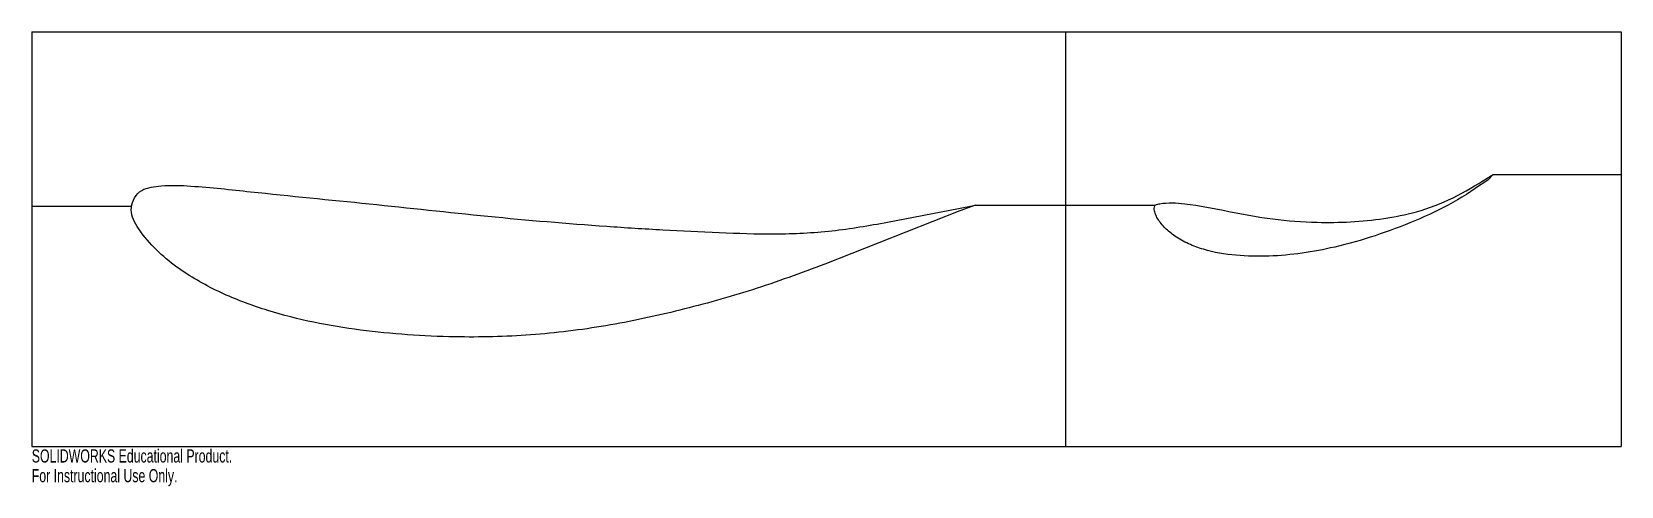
# Model space of a CAD drawing. Header units: inches. Extents: x 78.8 to 101.8, y 26.7 to 33.3.
import ezdxf

# ---------------------------------------------------------------- set-up
doc = ezdxf.new("R2010")
doc.units = ezdxf.units.IN
doc.header["$MEASUREMENT"] = 0
doc.styles.add('SLDTEXTSTYLE0', font='TXT', dxfattribs={"width": 0.7})

msp = doc.modelspace()

# ---------------------------------------------------------------- linework, layer by layer
at = {"color": 7, "linetype": 'Continuous'}
for p, q in [((78.779, 33.298), (101.779, 33.298)), ((78.779, 33.298), (78.779, 27.298)), ((93.737, 33.298), (93.737, 27.298)), ((101.779, 33.298), (101.779, 27.298)), ((99.84, 31.178), (99.925, 31.231)), ((99.925, 31.231), (99.856, 31.158)), ((99.925, 31.231), (101.779, 31.231)), ((80.222, 30.77), (78.779, 30.77)), ((92.208, 30.706), (90.253, 29.935)), ((91.162, 30.542), (92.192, 30.743)), ((92.192, 30.743), (92.437, 30.791)), ((92.437, 30.791), (92.208, 30.706)), ((92.437, 30.791), (95.037, 30.791)), ((78.779, 27.298), (101.779, 27.298))]:
    msp.add_line(p, q, dxfattribs=at)
for points, knots in [([(90.253, 29.935), (89.906, 29.807), (89.219, 29.554), (88.159, 29.261), (87.089, 29.029), (85.999, 28.896), (85.039, 28.872), (84.217, 28.909), (83.535, 28.976), (82.858, 29.087), (82.193, 29.253), (81.549, 29.492), (81.033, 29.773), (80.646, 30.068), (80.436, 30.294), (80.301, 30.479), (80.232, 30.61), (80.208, 30.76), (80.258, 30.902), (80.362, 31.015), (80.507, 31.054), (80.745, 31.083), (81.229, 31.063), (82.23, 30.95), (83.664, 30.813), (85.379, 30.623), (86.796, 30.501), (87.911, 30.432), (88.723, 30.392), (89.539, 30.363), (90.356, 30.402), (90.895, 30.496), (91.162, 30.542)], [0, 0, 0, 0, 0.0503951, 0.1001227, 0.1501261, 0.2000369, 0.2499773, 0.2811892, 0.3124161, 0.3436352, 0.3748407, 0.4060458, 0.4372162, 0.454826, 0.4723003, 0.4792117, 0.4860131, 0.4925024, 0.4992332, 0.5059583, 0.5125395, 0.519156, 0.5388784, 0.5783737, 0.6570136, 0.7356546, 0.8142777, 0.8513899, 0.8884528, 0.9253323, 0.9630002, 1, 1, 1, 1]), ([(99.856, 31.158), (99.688, 31.043), (99.352, 30.813), (98.795, 30.556), (98.224, 30.34), (97.678, 30.186), (97.163, 30.087), (96.684, 30.045), (96.204, 30.052), (95.811, 30.118), (95.516, 30.225), (95.33, 30.33), (95.176, 30.452), (95.087, 30.565), (95.036, 30.658), (95.022, 30.715), (95.022, 30.76), (95.035, 30.797), (95.07, 30.805), (95.15, 30.82), (95.283, 30.826), (95.618, 30.801), (96.1, 30.696), (96.735, 30.579), (97.326, 30.535), (97.864, 30.542), (98.344, 30.588), (98.847, 30.688), (99.354, 30.883), (99.678, 31.08), (99.84, 31.178)], [0, 0, 0, 0, 0.059045, 0.118128, 0.177218, 0.236307, 0.282731, 0.329157, 0.375569, 0.421931, 0.444081, 0.466218, 0.483607, 0.50097, 0.507567, 0.514136, 0.517796, 0.520731, 0.524367, 0.527269, 0.544817, 0.562403, 0.624926, 0.687456, 0.749977, 0.796664, 0.843348, 0.89002, 0.945006, 1, 1, 1, 1])]:
    msp.add_open_spline(points, degree=3, knots=knots, dxfattribs=at)

# ---------------------------------------------------------------- texts
at = {"color": 7, "linetype": 'Continuous', "char_height": 0.1903, "attachment_point": 1, "style": 'SLDTEXTSTYLE0'}
for s, insert in [('SOLIDWORKS Educational Product.', (78.779, 27.257)), ('For Instructional Use Only.', (78.779, 26.972))]:
    msp.add_mtext(s, dxfattribs=dict(at, insert=insert))

doc.saveas('drawing.dxf')
